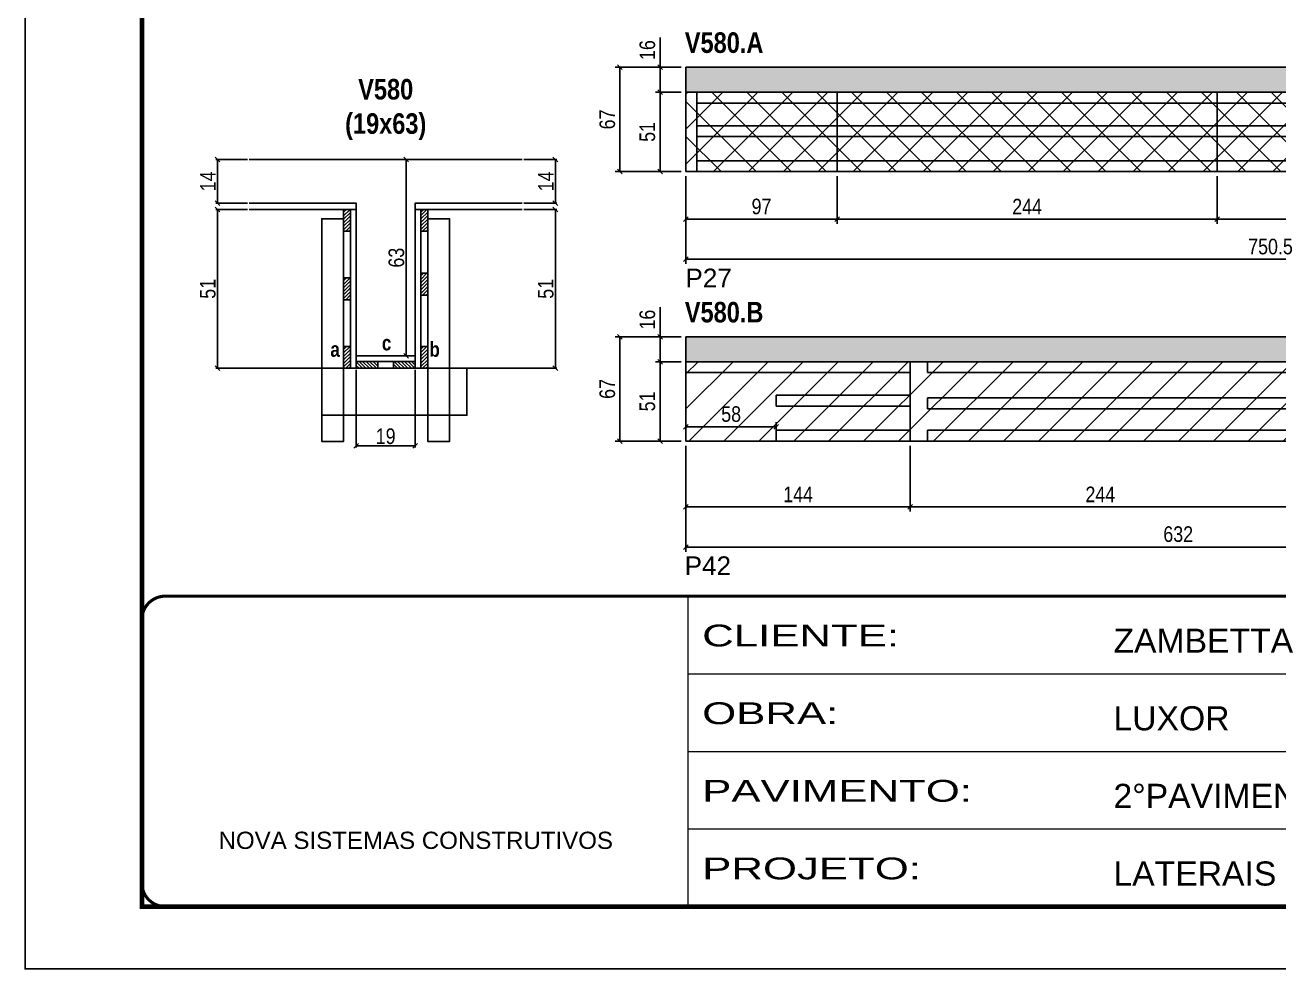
# Model space of a CAD drawing. Extents: x 3309 to 9563, y -2522 to 14608.
# Drawn here: x 6493 to 7298, y 7815 to 8421 of the extents above; entities that cross this region are included whole.
import ezdxf

# ---------------------------------------------------------------- set-up
doc = ezdxf.new("R2010")
doc.units = 0
doc.header["$PDMODE"] = 35
doc.header["$PDSIZE"] = -10
doc.linetypes.add('CONTINUO', pattern=[0])
doc.linetypes.add('DASHED', pattern=[0.75, 0.5, -0.25])
for name, color, linetype in [('5', 5, 'Continuous'), ('COTA', 241, 'Continuous'), ('detalhes', 4, 'Continuous'), ('NOMENCLATURA', 7, 'Continuous'), ('Painéis', 200, 'Continuous'), ('SARR_2.2x7', 40, 'Continuous'), ('SARR_3.5x7', 81, 'Continuous')]:
    doc.layers.add(name, color=color, linetype=linetype)
for name, color, linetype, lineweight in [('CONCRETO', 251, 'Continuous', 25), ('Folhas', 255, 'Continuous', 9), ('Hachura', 251, 'Continuous', 9), ('SARRAFO DE PRESSAO', 251, 'DASHED', 9)]:
    doc.layers.add(name, color=color, linetype=linetype, lineweight=lineweight)
doc.layers.add('Laje_Perimetro', color=7, linetype='Continuous', plot=False)
doc.styles.add('ARIAL', font='arial.ttf')
doc.styles.add('COTA TECNICA', font='techl___.ttf', dxfattribs={"height": 10})
doc.styles.add('COTA TECNICA 2X', font='techl___.ttf', dxfattribs={"height": 10})
doc.styles.get("Standard").update_dxf_attribs({"font": 'arial.ttf'})
doc.styles.add('TECNICA', font='techb___.ttf', dxfattribs={"height": 10})
doc.styles.add('Tecnologia', font='')
doc.styles.get('Tecnologia').set_extended_font_data('Forgotten Futurist')
doc.dimstyles.new('PAINEL', dxfattribs={"dimtxt": 10, "dimasz": 3, "dimexe": 3, "dimexo": 3, "dimgap": 3, "dimtad": 1, "dimdec": 1, "dimzin": 12, "dimdsep": 46, "dimtxsty": 'COTA TECNICA', "dimblk1": 'OBLIQUE', "dimblk2": 'OBLIQUE', "dimsah": 1, "dimcen": 0.9, "dimclrd": 4, "dimclre": 4, "dimclrt": 240, "dimadec": 1, "dimazin": 3, "dimtfac": 1, "dimtdec": 1, "dimtmove": 0, "dimatfit": 3, "dimfxl": 1, "dimtolj": 1, "dimtzin": 12, "dimarcsym": 0})
doc.dimstyles.new('SECAO', dxfattribs={"dimscale": 0.333333, "dimtxt": 5, "dimasz": 9, "dimexe": 3, "dimexo": 3, "dimgap": 3, "dimtad": 1, "dimdec": 1, "dimlfac": 0.5, "dimzin": 12, "dimdsep": 46, "dimtxsty": 'COTA TECNICA 2X', "dimblk1": 'OBLIQUE', "dimblk2": 'OBLIQUE', "dimsah": 1, "dimcen": 0.9, "dimclrd": 4, "dimclre": 4, "dimclrt": 240, "dimadec": 1, "dimazin": 3, "dimtfac": 1, "dimtdec": 1, "dimtmove": 0, "dimatfit": 3, "dimfxl": 1, "dimtolj": 1, "dimtzin": 12, "dimarcsym": 0})
pattern_1 = [(135, (39940.8863, -115311.7013), (-1.122532015, -1.122532015), [])]
pattern_2 = [(45, (-116814.822, -24933.0702), (-1.122532015, 1.122532015), [])]
pattern_3 = [(45, (-116814.822, -25021.0702), (-1.122532015, 1.122532015), [])]

# ---------------------------------------------------------------- blocks, each defined once
blk = doc.blocks.new('9999999999')
at = {"color": 30, "linetype": 'CONTINUO'}
for p, q in [((98564.56, 34230.21), (98564.56, 34429.45)), ((98564.56, 34379.64), (99583.98, 34379.64)), ((98564.56, 34329.83), (99487.98, 34329.83)), ((98564.56, 34280.02), (99487.98, 34280.02))]:
    blk.add_line(p, q, dxfattribs=at)
at = {"color": 30, "linetype": 'CONTINUO', "const_width": 2}
blk.add_lwpolyline([(99583.98, 34230.21), (99583.98, 34414.45, 0.414214), (99568.98, 34429.45), (98228.98, 34429.45, 0.414214), (98213.98, 34414.45), (98213.98, 34245.21, 0.414214), (98228.98, 34230.21), (99583.98, 34230.21)], format="xyb", dxfattribs=at)
at = {"layer": 'Folhas'}
blk.add_lwpolyline([(98138.98, 34190.21), (99623.98, 34190.21), (99623.98, 35240.21), (98138.98, 35240.21)], close=True, dxfattribs=at)
at = {"layer": 'Folhas', "color": 30, "const_width": 3}
blk.add_lwpolyline([(98213.98, 34230.21), (99583.98, 34230.21), (99583.98, 35200.21), (98213.98, 35200.21)], close=True, dxfattribs=at)
at = {"color": 7, "linetype": 'Continuous', "ltscale": 5, "style": 'ARIAL'}
for s, height, p in [('ZAMBETTA', 15.483, (98837.68, 34393.13)), ('LUXOR', 15.483, (98837.68, 34343.32)), ('2°PAVIMENTO - 1°ETAPA', 15.4829, (98837.68, 34293.51)), ('NOVA SISTEMAS CONSTRUTIVOS', 11.0592, (98263.19, 34267.21)), ('LATERAIS DE VIGAS', 15.4829, (98837.68, 34243.7))]:
    blk.add_text(s, height=height, dxfattribs=at).set_placement(p)
at = {"layer": 'Folhas', "color": 7, "style": 'Tecnologia', "width": 1.5}
for s, p in [('CLIENTE:', (98573.65, 34397.17)), ('OBRA:', (98573.65, 34347.31)), ('PAVIMENTO:', (98573.65, 34297.5)), ('PROJETO:', (98573.65, 34247.69))]:
    blk.add_text(s, height=14, dxfattribs=at).set_placement(p)
blk = doc.blocks.new('_Oblique')
at = {"color": 0, "linetype": 'ByBlock', "lineweight": -2}
blk.add_line((-0.5, -0.5), (0.5, 0.5), dxfattribs=at)
blk = doc.blocks.new('*D512')
at = {"layer": 'COTA', "color": 4, "lineweight": -2, "transparency": 16777216}
for p, q in [((6705.35, 8199.47), (6705.35, 8149.72)), ((6743.35, 8199.47), (6743.35, 8149.72)), ((6743.35, 8150.72), (6705.35, 8150.72))]:
    blk.add_line(p, q, dxfattribs=at)
at = {"layer": 'Defpoints', "color": 0, "transparency": 16777216}
for p in [(6705.35, 8200.47), (6743.35, 8200.47), (6705.35, 8150.72)]:
    blk.add_point(p, dxfattribs=at)
at = {"layer": 'COTA', "color": 4, "lineweight": -2, "transparency": 16777216, "xscale": 3, "yscale": 3, "zscale": 3, "rotation": 180}
blk.add_blockref('_Oblique', (6705.35, 8150.72), dxfattribs=at)
at = {"layer": 'COTA', "color": 4, "lineweight": -2, "transparency": 16777216, "xscale": 3, "yscale": 3, "zscale": 3}
blk.add_blockref('_Oblique', (6743.35, 8150.72), dxfattribs=at)
at = {"layer": 'COTA', "color": 240, "transparency": 16777216, "insert": (6724.35, 8156.81), "char_height": 10, "attachment_point": 5, "style": 'COTA TECNICA 2X'}
blk.add_mtext('\\A1;19', dxfattribs=at)
blk = doc.blocks.new('*D513')
at = {"layer": 'COTA', "color": 4, "lineweight": -2, "transparency": 16777216}
for p, q in [((6635.65, 8302.47), (6615.3, 8302.47)), ((6616.3, 8302.47), (6616.3, 8200.47)), ((6696.35, 8200.47), (6615.3, 8200.47))]:
    blk.add_line(p, q, dxfattribs=at)
at = {"layer": 'Defpoints', "color": 0, "transparency": 16777216}
for p in [(6636.65, 8302.47), (6616.3, 8200.47), (6697.35, 8200.47, 0)]:
    blk.add_point(p, dxfattribs=at)
at = {"layer": 'COTA', "color": 4, "lineweight": -2, "transparency": 16777216, "xscale": 3, "yscale": 3, "zscale": 3}
for p, rotation in [((6616.3, 8302.47), 90), ((6616.3, 8200.47), 270)]:
    blk.add_blockref('_Oblique', p, dxfattribs=dict(at, rotation=rotation))
at = {"layer": 'COTA', "color": 240, "transparency": 16777216, "insert": (6610.19, 8251.47), "char_height": 10, "attachment_point": 5, "rotation": 90, "style": 'COTA TECNICA 2X'}
blk.add_mtext('\\A1;51', dxfattribs=at)
blk = doc.blocks.new('*D514')
at = {"layer": 'COTA', "color": 4, "lineweight": -2, "transparency": 16777216}
for p, q in [((6813.05, 8302.47), (6834.27, 8302.47)), ((6833.27, 8302.47), (6833.27, 8200.47)), ((6752.35, 8200.47), (6834.27, 8200.47))]:
    blk.add_line(p, q, dxfattribs=at)
at = {"layer": 'Defpoints', "color": 0, "transparency": 16777216}
for p in [(6812.05, 8302.47), (6751.35, 8200.47, 0), (6833.27, 8200.47)]:
    blk.add_point(p, dxfattribs=at)
at = {"layer": 'COTA', "color": 4, "lineweight": -2, "transparency": 16777216, "xscale": 3, "yscale": 3, "zscale": 3}
for p, rotation in [((6833.27, 8302.47), 90), ((6833.27, 8200.47), 270)]:
    blk.add_blockref('_Oblique', p, dxfattribs=dict(at, rotation=rotation))
at = {"layer": 'COTA', "color": 240, "transparency": 16777216, "insert": (6827.16, 8251.47), "char_height": 10, "attachment_point": 5, "rotation": 90, "style": 'COTA TECNICA 2X'}
blk.add_mtext('\\A1;51', dxfattribs=at)
blk = doc.blocks.new('*D515')
at = {"layer": 'COTA', "color": 4, "lineweight": -2, "transparency": 16777216}
for p, q in [((6742.35, 8334.47), (6736.49, 8334.47)), ((6737.49, 8208.47), (6737.49, 8334.47)), ((6742.35, 8208.47), (6736.49, 8208.47))]:
    blk.add_line(p, q, dxfattribs=at)
at = {"layer": 'Defpoints', "color": 0, "transparency": 16777216}
for p in [(6737.49, 8334.47), (6743.35, 8334.47), (6743.35, 8208.47)]:
    blk.add_point(p, dxfattribs=at)
at = {"layer": 'COTA', "color": 4, "lineweight": -2, "transparency": 16777216, "xscale": 3, "yscale": 3, "zscale": 3}
for p, rotation in [((6737.49, 8334.47), 90), ((6737.49, 8208.47), 270)]:
    blk.add_blockref('_Oblique', p, dxfattribs=dict(at, rotation=rotation))
at = {"layer": 'COTA', "color": 240, "transparency": 16777216, "insert": (6731.27, 8271.47), "char_height": 10, "attachment_point": 5, "rotation": 90, "style": 'COTA TECNICA 2X'}
blk.add_mtext('\\A1;63', dxfattribs=at)
blk = doc.blocks.new('*D516')
at = {"layer": 'COTA', "color": 4, "lineweight": -2, "transparency": 16777216}
for p, q in [((6813.05, 8334.47), (6834.27, 8334.47)), ((6833.27, 8306.47), (6833.27, 8334.47)), ((6813.05, 8306.47), (6834.27, 8306.47))]:
    blk.add_line(p, q, dxfattribs=at)
at = {"layer": 'Defpoints', "color": 0, "transparency": 16777216}
for p in [(6812.05, 8334.47), (6833.27, 8334.47), (6812.05, 8306.47)]:
    blk.add_point(p, dxfattribs=at)
at = {"layer": 'COTA', "color": 4, "lineweight": -2, "transparency": 16777216, "xscale": 3, "yscale": 3, "zscale": 3}
for p, rotation in [((6833.27, 8334.47), 90), ((6833.27, 8306.47), 270)]:
    blk.add_blockref('_Oblique', p, dxfattribs=dict(at, rotation=rotation))
at = {"layer": 'COTA', "color": 240, "transparency": 16777216, "insert": (6827.19, 8320.47), "char_height": 10, "attachment_point": 5, "rotation": 90, "style": 'COTA TECNICA 2X'}
blk.add_mtext('\\A1;14', dxfattribs=at)
blk = doc.blocks.new('*D517')
at = {"layer": 'COTA', "color": 4, "lineweight": -2, "transparency": 16777216}
for p, q in [((6635.65, 8334.47), (6615.3, 8334.47)), ((6616.3, 8306.47), (6616.3, 8334.47)), ((6635.65, 8306.47), (6615.3, 8306.47))]:
    blk.add_line(p, q, dxfattribs=at)
at = {"layer": 'Defpoints', "color": 0, "transparency": 16777216}
for p in [(6616.3, 8334.47), (6636.65, 8334.47), (6636.65, 8306.47)]:
    blk.add_point(p, dxfattribs=at)
at = {"layer": 'COTA', "color": 4, "lineweight": -2, "transparency": 16777216, "xscale": 3, "yscale": 3, "zscale": 3}
for p, rotation in [((6616.3, 8334.47), 90), ((6616.3, 8306.47), 270)]:
    blk.add_blockref('_Oblique', p, dxfattribs=dict(at, rotation=rotation))
at = {"layer": 'COTA', "color": 240, "transparency": 16777216, "insert": (6610.23, 8320.47), "char_height": 10, "attachment_point": 5, "rotation": 90, "style": 'COTA TECNICA 2X'}
blk.add_mtext('\\A1;14', dxfattribs=at)
blk = doc.blocks.new('*D518')
at = {"layer": 'COTA', "color": 4, "lineweight": -2, "transparency": 16777216}
for p, q in [((6917.12, 8323.68), (6917.12, 8267.43)), ((7667.62, 8323.68), (7667.62, 8267.43)), ((6917.12, 8270.43), (7667.62, 8270.43))]:
    blk.add_line(p, q, dxfattribs=at)
at = {"layer": 'Defpoints', "color": 0, "transparency": 16777216}
for p in [(6917.12, 8326.68), (7667.62, 8326.68), (7667.62, 8270.43)]:
    blk.add_point(p, dxfattribs=at)
at = {"layer": 'COTA', "color": 4, "lineweight": -2, "transparency": 16777216, "xscale": 3, "yscale": 3, "zscale": 3, "rotation": 180}
blk.add_blockref('_Oblique', (6917.12, 8270.43), dxfattribs=at)
at = {"layer": 'COTA', "color": 4, "lineweight": -2, "transparency": 16777216, "xscale": 3, "yscale": 3, "zscale": 3}
blk.add_blockref('_Oblique', (7667.62, 8270.43), dxfattribs=at)
at = {"layer": 'COTA', "color": 240, "transparency": 16777216, "insert": (7292.37, 8278.54), "char_height": 10, "attachment_point": 5, "style": 'COTA TECNICA'}
blk.add_mtext('\\A1;750.5', dxfattribs=at)
blk = doc.blocks.new('*D519')
at = {"layer": 'COTA', "color": 4, "lineweight": -2, "transparency": 16777216}
for p, q in [((6917.12, 8323.68), (6917.12, 8293.16)), ((7014.12, 8323.68), (7014.12, 8293.16)), ((6917.12, 8296.16), (7014.12, 8296.16))]:
    blk.add_line(p, q, dxfattribs=at)
at = {"layer": 'Defpoints', "color": 0, "transparency": 16777216}
for p in [(6917.12, 8326.68), (7014.12, 8326.68), (7014.12, 8296.16)]:
    blk.add_point(p, dxfattribs=at)
at = {"layer": 'COTA', "color": 4, "lineweight": -2, "transparency": 16777216, "xscale": 3, "yscale": 3, "zscale": 3, "rotation": 180}
blk.add_blockref('_Oblique', (6917.12, 8296.16), dxfattribs=at)
at = {"layer": 'COTA', "color": 4, "lineweight": -2, "transparency": 16777216, "xscale": 3, "yscale": 3, "zscale": 3}
blk.add_blockref('_Oblique', (7014.12, 8296.16), dxfattribs=at)
at = {"layer": 'COTA', "color": 240, "transparency": 16777216, "insert": (6965.62, 8304.26), "char_height": 10, "attachment_point": 5, "style": 'COTA TECNICA'}
blk.add_mtext('\\A1;97', dxfattribs=at)
blk = doc.blocks.new('*D520')
at = {"layer": 'COTA', "color": 4, "lineweight": -2, "transparency": 16777216}
for p, q in [((7014.12, 8323.68), (7014.12, 8293.16)), ((7258.12, 8323.68), (7258.12, 8293.16)), ((7014.12, 8296.16), (7258.12, 8296.16))]:
    blk.add_line(p, q, dxfattribs=at)
at = {"layer": 'Defpoints', "color": 0, "transparency": 16777216}
for p in [(7014.12, 8326.68), (7258.12, 8326.68), (7258.12, 8296.16)]:
    blk.add_point(p, dxfattribs=at)
at = {"layer": 'COTA', "color": 4, "lineweight": -2, "transparency": 16777216, "xscale": 3, "yscale": 3, "zscale": 3, "rotation": 180}
blk.add_blockref('_Oblique', (7014.12, 8296.16), dxfattribs=at)
at = {"layer": 'COTA', "color": 4, "lineweight": -2, "transparency": 16777216, "xscale": 3, "yscale": 3, "zscale": 3}
blk.add_blockref('_Oblique', (7258.12, 8296.16), dxfattribs=at)
at = {"layer": 'COTA', "color": 240, "transparency": 16777216, "insert": (7136.12, 8304.23), "char_height": 10, "attachment_point": 5, "style": 'COTA TECNICA'}
blk.add_mtext('\\A1;244', dxfattribs=at)
blk = doc.blocks.new('*D528')
at = {"layer": 'COTA', "color": 4, "lineweight": -2, "transparency": 16777216}
for p, q in [((6917.12, 8150.7), (6917.12, 8082.75)), ((7549.12, 8150.7), (7549.12, 8082.75)), ((7549.12, 8085.75), (6917.12, 8085.75))]:
    blk.add_line(p, q, dxfattribs=at)
at = {"layer": 'Defpoints', "color": 0, "transparency": 16777216}
for p in [(6917.12, 8153.7), (7549.12, 8153.7), (6917.12, 8085.75)]:
    blk.add_point(p, dxfattribs=at)
at = {"layer": 'COTA', "color": 4, "lineweight": -2, "transparency": 16777216, "xscale": 3, "yscale": 3, "zscale": 3, "rotation": 180}
blk.add_blockref('_Oblique', (6917.12, 8085.75), dxfattribs=at)
at = {"layer": 'COTA', "color": 4, "lineweight": -2, "transparency": 16777216, "xscale": 3, "yscale": 3, "zscale": 3}
blk.add_blockref('_Oblique', (7549.12, 8085.75), dxfattribs=at)
at = {"layer": 'COTA', "color": 240, "transparency": 16777216, "insert": (7233.12, 8093.97), "char_height": 10, "attachment_point": 5, "style": 'COTA TECNICA'}
blk.add_mtext('\\A1;632', dxfattribs=at)
blk = doc.blocks.new('*D524')
at = {"layer": 'COTA', "color": 4, "lineweight": -2, "transparency": 16777216}
for p, q in [((7061.12, 8150.7), (7061.12, 8108.47)), ((7305.12, 8150.7), (7305.12, 8108.47)), ((7305.12, 8111.47), (7061.12, 8111.47))]:
    blk.add_line(p, q, dxfattribs=at)
at = {"layer": 'Defpoints', "color": 0, "transparency": 16777216}
for p in [(7061.12, 8153.7), (7305.12, 8153.7), (7061.12, 8111.47)]:
    blk.add_point(p, dxfattribs=at)
at = {"layer": 'COTA', "color": 4, "lineweight": -2, "transparency": 16777216, "xscale": 3, "yscale": 3, "zscale": 3, "rotation": 180}
blk.add_blockref('_Oblique', (7061.12, 8111.47), dxfattribs=at)
at = {"layer": 'COTA', "color": 4, "lineweight": -2, "transparency": 16777216, "xscale": 3, "yscale": 3, "zscale": 3}
blk.add_blockref('_Oblique', (7305.12, 8111.47), dxfattribs=at)
at = {"layer": 'COTA', "color": 240, "transparency": 16777216, "insert": (7183.12, 8119.54), "char_height": 10, "attachment_point": 5, "style": 'COTA TECNICA'}
blk.add_mtext('\\A1;244', dxfattribs=at)
blk = doc.blocks.new('*D529')
at = {"layer": 'COTA', "color": 4, "lineweight": -2, "transparency": 16777216}
for p, q in [((6917.12, 8156.7), (6917.12, 8165.89)), ((6917.12, 8162.89), (6975.12, 8162.89)), ((6975.12, 8156.7), (6975.12, 8165.89))]:
    blk.add_line(p, q, dxfattribs=at)
at = {"layer": 'Defpoints', "color": 0, "transparency": 16777216}
for p in [(6975.12, 8162.89), (6917.12, 8153.7), (6975.12, 8153.7)]:
    blk.add_point(p, dxfattribs=at)
at = {"layer": 'COTA', "color": 4, "lineweight": -2, "transparency": 16777216, "xscale": 3, "yscale": 3, "zscale": 3, "rotation": 180}
blk.add_blockref('_Oblique', (6917.12, 8162.89), dxfattribs=at)
at = {"layer": 'COTA', "color": 4, "lineweight": -2, "transparency": 16777216, "xscale": 3, "yscale": 3, "zscale": 3}
blk.add_blockref('_Oblique', (6975.12, 8162.89), dxfattribs=at)
at = {"layer": 'COTA', "color": 240, "transparency": 16777216, "insert": (6946.12, 8171.02), "char_height": 10, "attachment_point": 5, "style": 'COTA TECNICA'}
blk.add_mtext('\\A1;58', dxfattribs=at)
blk = doc.blocks.new('*D525')
at = {"layer": 'COTA', "color": 4, "lineweight": -2, "transparency": 16777216}
for p, q in [((6914.12, 8204.7), (6897.47, 8204.7)), ((6900.47, 8204.7), (6900.47, 8153.7)), ((6914.12, 8153.7), (6897.47, 8153.7))]:
    blk.add_line(p, q, dxfattribs=at)
at = {"layer": 'Defpoints', "color": 0, "transparency": 16777216}
for p in [(6917.12, 8204.7), (6900.47, 8153.7), (6917.12, 8153.7)]:
    blk.add_point(p, dxfattribs=at)
at = {"layer": 'COTA', "color": 4, "lineweight": -2, "transparency": 16777216, "xscale": 3, "yscale": 3, "zscale": 3}
for p, rotation in [((6900.47, 8204.7), 90), ((6900.47, 8153.7), 270)]:
    blk.add_blockref('_Oblique', p, dxfattribs=dict(at, rotation=rotation))
at = {"layer": 'COTA', "color": 240, "transparency": 16777216, "insert": (6892.36, 8179.2), "char_height": 10, "attachment_point": 5, "rotation": 90, "style": 'COTA TECNICA'}
blk.add_mtext('\\A1;51', dxfattribs=at)
blk = doc.blocks.new('*D526')
at = {"layer": 'COTA', "color": 4, "lineweight": -2, "transparency": 16777216}
for p, q in [((6900.47, 8220.7), (6900.47, 8239.71)), ((6914.12, 8220.7), (6897.47, 8220.7)), ((6900.47, 8204.7), (6900.47, 8220.7)), ((6914.12, 8204.7), (6897.47, 8204.7))]:
    blk.add_line(p, q, dxfattribs=at)
at = {"layer": 'Defpoints', "color": 0, "transparency": 16777216}
for p in [(6900.47, 8220.7), (6917.12, 8220.7), (6917.12, 8204.7)]:
    blk.add_point(p, dxfattribs=at)
at = {"layer": 'COTA', "color": 4, "lineweight": -2, "transparency": 16777216, "xscale": 3, "yscale": 3, "zscale": 3}
for p, rotation in [((6900.47, 8220.7), 90), ((6900.47, 8204.7), 270)]:
    blk.add_blockref('_Oblique', p, dxfattribs=dict(at, rotation=rotation))
at = {"layer": 'COTA', "color": 240, "transparency": 16777216, "insert": (6892.37, 8231.7), "char_height": 10, "attachment_point": 5, "rotation": 90, "style": 'COTA TECNICA'}
blk.add_mtext('\\A1;16', dxfattribs=at)
blk = doc.blocks.new('*D527')
at = {"layer": 'COTA', "color": 4, "lineweight": -2, "transparency": 16777216}
for p, q in [((6914.12, 8220.7), (6871.76, 8220.7)), ((6874.76, 8153.7), (6874.76, 8220.7)), ((6914.12, 8153.7), (6871.76, 8153.7))]:
    blk.add_line(p, q, dxfattribs=at)
at = {"layer": 'Defpoints', "color": 0, "transparency": 16777216}
for p in [(6874.76, 8220.7), (6917.12, 8220.7), (6917.12, 8153.7)]:
    blk.add_point(p, dxfattribs=at)
at = {"layer": 'COTA', "color": 4, "lineweight": -2, "transparency": 16777216, "xscale": 3, "yscale": 3, "zscale": 3}
for p, rotation in [((6874.76, 8220.7), 90), ((6874.76, 8153.7), 270)]:
    blk.add_blockref('_Oblique', p, dxfattribs=dict(at, rotation=rotation))
at = {"layer": 'COTA', "color": 240, "transparency": 16777216, "insert": (6866.66, 8187.2), "char_height": 10, "attachment_point": 5, "rotation": 90, "style": 'COTA TECNICA'}
blk.add_mtext('\\A1;67', dxfattribs=at)
blk = doc.blocks.new('*D1668')
at = {"layer": 'COTA', "color": 4, "lineweight": -2, "transparency": 16777216}
for p, q in [((6917.12, 8150.7), (6917.12, 8108.47)), ((7061.12, 8150.7), (7061.12, 8108.47)), ((6917.12, 8111.47), (7061.12, 8111.47))]:
    blk.add_line(p, q, dxfattribs=at)
at = {"layer": 'Defpoints', "color": 0, "transparency": 16777216}
for p in [(6917.12, 8153.7), (7061.12, 8153.7), (7061.12, 8111.47)]:
    blk.add_point(p, dxfattribs=at)
at = {"layer": 'COTA', "color": 4, "lineweight": -2, "transparency": 16777216, "xscale": 3, "yscale": 3, "zscale": 3, "rotation": 180}
blk.add_blockref('_Oblique', (6917.12, 8111.47), dxfattribs=at)
at = {"layer": 'COTA', "color": 4, "lineweight": -2, "transparency": 16777216, "xscale": 3, "yscale": 3, "zscale": 3}
blk.add_blockref('_Oblique', (7061.12, 8111.47), dxfattribs=at)
at = {"layer": 'COTA', "color": 240, "transparency": 16777216, "insert": (6989.12, 8119.54), "char_height": 10, "attachment_point": 5, "style": 'COTA TECNICA'}
blk.add_mtext('\\A1;144', dxfattribs=at)
blk = doc.blocks.new('*D1692')
at = {"layer": 'COTA', "color": 4, "lineweight": -2, "transparency": 16777216}
for p, q in [((7258.12, 8323.68), (7258.12, 8293.16)), ((7502.12, 8323.68), (7502.12, 8293.16)), ((7258.12, 8296.16), (7502.12, 8296.16))]:
    blk.add_line(p, q, dxfattribs=at)
at = {"layer": 'Defpoints', "color": 0, "transparency": 16777216}
for p in [(7258.12, 8326.68), (7502.12, 8326.68), (7502.12, 8296.16)]:
    blk.add_point(p, dxfattribs=at)
at = {"layer": 'COTA', "color": 4, "lineweight": -2, "transparency": 16777216, "xscale": 3, "yscale": 3, "zscale": 3, "rotation": 180}
blk.add_blockref('_Oblique', (7258.12, 8296.16), dxfattribs=at)
at = {"layer": 'COTA', "color": 4, "lineweight": -2, "transparency": 16777216, "xscale": 3, "yscale": 3, "zscale": 3}
blk.add_blockref('_Oblique', (7502.12, 8296.16), dxfattribs=at)
at = {"layer": 'COTA', "color": 240, "transparency": 16777216, "insert": (7380.12, 8304.23), "char_height": 10, "attachment_point": 5, "style": 'COTA TECNICA'}
blk.add_mtext('\\A1;244', dxfattribs=at)
blk = doc.blocks.new('*D2728')
at = {"layer": 'COTA', "color": 4, "lineweight": -2, "transparency": 16777216}
for p, q in [((6914.12, 8377.68), (6897.47, 8377.68)), ((6900.47, 8377.68), (6900.47, 8326.68)), ((6914.12, 8326.68), (6897.47, 8326.68))]:
    blk.add_line(p, q, dxfattribs=at)
at = {"layer": 'Defpoints', "color": 0, "transparency": 16777216}
for p in [(6917.12, 8377.68), (6900.47, 8326.68), (6917.12, 8326.68)]:
    blk.add_point(p, dxfattribs=at)
at = {"layer": 'COTA', "color": 4, "lineweight": -2, "transparency": 16777216, "xscale": 3, "yscale": 3, "zscale": 3}
for p, rotation in [((6900.47, 8377.68), 90), ((6900.47, 8326.68), 270)]:
    blk.add_blockref('_Oblique', p, dxfattribs=dict(at, rotation=rotation))
at = {"layer": 'COTA', "color": 240, "transparency": 16777216, "insert": (6892.36, 8352.18), "char_height": 10, "attachment_point": 5, "rotation": 90, "style": 'COTA TECNICA'}
blk.add_mtext('\\A1;51', dxfattribs=at)
blk = doc.blocks.new('*D2729')
at = {"layer": 'COTA', "color": 4, "lineweight": -2, "transparency": 16777216}
for p, q in [((6900.47, 8393.68), (6900.47, 8412.69)), ((6914.12, 8393.68), (6897.47, 8393.68)), ((6900.47, 8377.68), (6900.47, 8393.68)), ((6914.12, 8377.68), (6897.47, 8377.68))]:
    blk.add_line(p, q, dxfattribs=at)
at = {"layer": 'Defpoints', "color": 0, "transparency": 16777216}
for p in [(6900.47, 8393.68), (6917.12, 8393.68), (6917.12, 8377.68)]:
    blk.add_point(p, dxfattribs=at)
at = {"layer": 'COTA', "color": 4, "lineweight": -2, "transparency": 16777216, "xscale": 3, "yscale": 3, "zscale": 3}
for p, rotation in [((6900.47, 8393.68), 90), ((6900.47, 8377.68), 270)]:
    blk.add_blockref('_Oblique', p, dxfattribs=dict(at, rotation=rotation))
at = {"layer": 'COTA', "color": 240, "transparency": 16777216, "insert": (6892.37, 8404.69), "char_height": 10, "attachment_point": 5, "rotation": 90, "style": 'COTA TECNICA'}
blk.add_mtext('\\A1;16', dxfattribs=at)
blk = doc.blocks.new('*D2730')
at = {"layer": 'COTA', "color": 4, "lineweight": -2, "transparency": 16777216}
for p, q in [((6914.12, 8393.68), (6871.76, 8393.68)), ((6874.76, 8326.68), (6874.76, 8393.68)), ((6914.12, 8326.68), (6871.76, 8326.68))]:
    blk.add_line(p, q, dxfattribs=at)
at = {"layer": 'Defpoints', "color": 0, "transparency": 16777216}
for p in [(6874.76, 8393.68), (6917.12, 8393.68), (6917.12, 8326.68)]:
    blk.add_point(p, dxfattribs=at)
at = {"layer": 'COTA', "color": 4, "lineweight": -2, "transparency": 16777216, "xscale": 3, "yscale": 3, "zscale": 3}
for p, rotation in [((6874.76, 8393.68), 90), ((6874.76, 8326.68), 270)]:
    blk.add_blockref('_Oblique', p, dxfattribs=dict(at, rotation=rotation))
at = {"layer": 'COTA', "color": 240, "transparency": 16777216, "insert": (6866.66, 8360.18), "char_height": 10, "attachment_point": 5, "rotation": 90, "style": 'COTA TECNICA'}
blk.add_mtext('\\A1;67', dxfattribs=at)

msp = doc.modelspace()

# ---------------------------------------------------------------- hatches: boundary and pattern name
at = {"layer": 'COTA'}
h = msp.add_hatch(dxfattribs=at)
h.set_pattern_fill('AR-CONC', color=256, scale=0.03)
h.paths.add_polyline_path([(7667.62, 8393.68), (6917.12, 8393.68), (6917.12, 8377.68), (7667.62, 8377.68)])
h = msp.add_hatch(dxfattribs=at)
h.set_pattern_fill('AR-CONC', color=256, scale=0.03)
h.set_pattern_definition([(50, (3317.2174, -3984.482), (5.46554, -0.4781726), [0.5715, -6.2865]), (355, (3317.2174, -3984.482), (-1.0573026, 5.7317054), [0.4572, -5.0292175]), (100.451445, (3317.673, -3984.522), (4.4082374, 5.2535326), [0.4857003, -5.3427073]), (46.1842, (3317.2174, -3982.958), (8.1323712, -1.26127), [0.85725, -9.42975]), (96.63556, (3317.895, -3983.063), (7.122124, 7.4227837), [0.7285507, -8.014068]), (351.18415, (3317.2174, -3982.958), (7.122124, 7.422784), [0.685799, -7.543792]), (21, (3317.9794, -3983.339), (4.5484317, -3.067956), [0.5715, -6.2865]), (326, (3317.9794, -3983.339), (1.8540609, 5.525639), [0.4572, -5.0292]), (71.451445, (3318.3585, -3983.595), (6.4024926, 2.457683), [0.4857003, -5.3426981]), (37.5, (3317.2174, -3984.4821), (0.0926581, 2.53665117), [0, -4.96824, 0, -5.1054, 0, -5.04825]), (7.5, (3317.2174, -3984.482), (2.0045899, 3.00541724), [0, -2.91084, 0, -4.85394, 0, -1.92405]), (327.5, (3315.5182, -3984.482), (4.06771786, -0.17186232), [0, -1.905, 0, -5.9436, 0, -7.8867]), (317.5, (3314.7562, -3984.482), (4.4438754, 0.7627947), [0, -2.4765, 0, -3.94716, 0, -5.6007])])
h.paths.add_polyline_path([(6917.12, 8220.7), (6917.12, 8204.7), (7549.12, 8204.7), (7549.12, 8220.7)])
at = {"layer": 'Hachura', "linetype": 'ByBlock'}
h = msp.add_hatch(dxfattribs=at)
h.set_pattern_fill('ANSI37', color=256, scale=5)
h.paths.add_polyline_path([(7014.12, 8377.68), (6917.12, 8377.68), (6917.12, 8326.68), (7014.12, 8326.68)])
h.paths.add_polyline_path([(7258.12, 8377.68), (7014.12, 8377.68), (7014.12, 8326.68), (7258.12, 8326.68)])
h.paths.add_polyline_path([(7502.12, 8377.68), (7258.12, 8377.68), (7258.12, 8326.68), (7502.12, 8326.68)])
h = msp.add_hatch(dxfattribs=at)
h.set_pattern_fill('ANSI31', color=256, scale=5)
h.paths.add_polyline_path([(7061.12, 8204.7), (6917.12, 8204.7), (6917.12, 8153.7), (7061.12, 8153.7)])
h.paths.add_polyline_path([(7305.12, 8204.7), (7061.12, 8204.7), (7061.12, 8153.7), (7305.12, 8153.7)])
h.paths.add_polyline_path([(7549.12, 8204.7), (7305.12, 8204.7), (7305.12, 8153.7), (7549.12, 8153.7)])
at = {"layer": 'SARR_2.2x7'}
h = msp.add_hatch(dxfattribs=at)
h.set_pattern_fill('ANSI31', color=256, scale=0.5)
h.set_pattern_definition(pattern_2)
h.paths.add_polyline_path([(6697.35, 8288.47), (6701.75, 8288.47), (6701.75, 8302.47), (6697.35, 8302.47)])
h = msp.add_hatch(dxfattribs=at)
h.set_pattern_fill('ANSI31', color=256, scale=0.5)
h.set_pattern_definition(pattern_2)
h.paths.add_polyline_path([(6751.35, 8288.47), (6746.95, 8288.47), (6746.95, 8302.47), (6751.35, 8302.47)])
h = msp.add_hatch(dxfattribs=at)
h.set_pattern_fill('ANSI31', color=256, scale=0.5)
h.set_pattern_definition([(45, (-116814.822, -24977.0702), (-1.122532015, 1.122532015), [])])
h.paths.add_polyline_path([(6697.35, 8244.47), (6701.75, 8244.47), (6701.75, 8258.47), (6697.35, 8258.47)])
h = msp.add_hatch(dxfattribs=at)
h.set_pattern_fill('ANSI31', color=256, scale=0.5)
h.set_pattern_definition([(45, (-116814.822, -24974.0702), (-1.122532015, 1.122532015), [])])
h.paths.add_polyline_path([(6751.35, 8247.47), (6746.95, 8247.47), (6746.95, 8261.47), (6751.35, 8261.47)])
h = msp.add_hatch(dxfattribs=at)
h.set_pattern_fill('ANSI31', color=256, scale=0.5)
h.set_pattern_definition(pattern_3)
h.paths.add_polyline_path([(6697.35, 8200.47), (6701.75, 8200.47), (6701.75, 8214.47), (6697.35, 8214.47)])
h = msp.add_hatch(dxfattribs=at)
h.set_pattern_fill('ANSI31', color=256, scale=0.5)
h.set_pattern_definition(pattern_3)
h.paths.add_polyline_path([(6751.35, 8200.47), (6746.95, 8200.47), (6746.95, 8214.47), (6751.35, 8214.47)])
h = msp.add_hatch(dxfattribs=at)
h.set_pattern_fill('ANSI31', color=256, scale=0.5, angle=90)
h.set_pattern_definition(pattern_1)
h.paths.add_polyline_path([(6719.35, 8200.47), (6719.35, 8204.87), (6705.35, 8204.87), (6705.35, 8200.47)])
h = msp.add_hatch(dxfattribs=at)
h.set_pattern_fill('ANSI31', color=256, scale=0.5, angle=90)
h.set_pattern_definition(pattern_1)
h.paths.add_polyline_path([(6729.35, 8204.87), (6729.35, 8200.47), (6743.35, 8200.47), (6743.35, 8204.87)])

# ---------------------------------------------------------------- linework, layer by layer
at = {"layer": 'CONCRETO', "linetype": 'Continuous'}
msp.add_line((6812.05, 8334.47), (6636.65, 8334.47), dxfattribs=at)
at = {"layer": 'COTA'}
for p, q in [((7667.62, 8393.68), (6917.12, 8393.68)), ((6917.12, 8377.68), (6917.12, 8393.68)), ((7549.12, 8220.7), (6917.12, 8220.7)), ((6917.12, 8220.7), (6917.12, 8204.7))]:
    msp.add_line(p, q, dxfattribs=at)
at = {"layer": 'Laje_Perimetro'}
msp.add_lwpolyline([(7977.87, 8864.98), (6492.87, 8864.98), (6492.87, 7814.98), (7977.87, 7814.98)], close=True, dxfattribs=at)
at = {"layer": 'Painéis', "linetype": 'ByBlock'}
for p, q in [((7667.62, 8377.68), (6917.12, 8377.68)), ((6917.12, 8377.68), (6917.12, 8326.68)), ((7014.12, 8377.68), (7014.12, 8326.68)), ((7258.12, 8377.68), (7258.12, 8326.68)), ((6917.12, 8326.68), (7667.62, 8326.68)), ((6917.12, 8153.7), (6917.12, 8204.7)), ((6917.12, 8204.7), (7549.12, 8204.7)), ((7061.12, 8153.7), (7061.12, 8204.7)), ((7549.12, 8153.7), (6917.12, 8153.7))]:
    msp.add_line(p, q, dxfattribs=at)
at = {"layer": 'Painéis', "linetype": 'Continuous', "elevation": 0}
for points in [[(6636.65, 8302.47), (6705.35, 8302.47), (6705.35, 8306.47), (6636.65, 8306.47)], [(6812.05, 8302.47), (6743.35, 8302.47), (6743.35, 8306.47), (6812.05, 8306.47)]]:
    msp.add_lwpolyline(points, dxfattribs=at)
at = {"layer": 'Painéis', "linetype": 'Continuous'}
for points in [[(6701.75, 8200.47), (6701.75, 8302.47), (6705.35, 8302.47), (6705.35, 8200.47)], [(6746.95, 8200.47), (6746.95, 8302.47), (6743.35, 8302.47), (6743.35, 8200.47)], [(6743.35, 8208.47), (6705.35, 8208.47), (6705.35, 8204.87), (6743.35, 8204.87)]]:
    msp.add_lwpolyline(points, close=True, dxfattribs=at)
at = {"layer": 'SARR_2.2x7', "linetype": 'Continuous'}
for p, q in [((6924.12, 8326.68), (6924.12, 8377.68)), ((6924.12, 8370.68), (7014.12, 8370.68)), ((7014.12, 8370.68), (7491.12, 8370.68)), ((6924.12, 8356.18), (7014.12, 8356.18)), ((7014.12, 8356.18), (7491.12, 8356.18)), ((6924.12, 8349.18), (7014.12, 8349.18)), ((7014.12, 8349.18), (7491.12, 8349.18)), ((6924.12, 8333.68), (7014.12, 8333.68)), ((7014.12, 8333.68), (7491.12, 8333.68)), ((7072.12, 8197.7), (7072.12, 8204.7)), ((7061.12, 8197.7), (6917.12, 8197.7)), ((7305.12, 8197.7), (7072.12, 8197.7)), ((7061.12, 8183.2), (6975.12, 8183.2)), ((6975.12, 8176.2), (6975.12, 8183.2)), ((7072.12, 8174.53), (7072.12, 8181.53)), ((7305.12, 8181.53), (7072.12, 8181.53)), ((7061.12, 8176.2), (6975.12, 8176.2)), ((7305.12, 8174.53), (7072.12, 8174.53)), ((6975.12, 8153.7), (6975.12, 8160.7)), ((7061.12, 8160.7), (6975.12, 8160.7)), ((7072.12, 8153.7), (7072.12, 8160.7)), ((7305.12, 8160.7), (7072.12, 8160.7))]:
    msp.add_line(p, q, dxfattribs=at)
at = {"layer": 'SARR_2.2x7'}
for points in [[(6701.75, 8302.47), (6701.75, 8288.47), (6697.35, 8288.47), (6697.35, 8302.47)], [(6746.95, 8302.47), (6746.95, 8288.47), (6751.35, 8288.47), (6751.35, 8302.47)], [(6701.75, 8258.47), (6701.75, 8244.47), (6697.35, 8244.47), (6697.35, 8258.47)], [(6746.95, 8261.47), (6746.95, 8247.47), (6751.35, 8247.47), (6751.35, 8261.47)], [(6701.75, 8214.47), (6701.75, 8200.47), (6697.35, 8200.47), (6697.35, 8214.47)], [(6746.95, 8214.47), (6746.95, 8200.47), (6751.35, 8200.47), (6751.35, 8214.47)], [(6705.35, 8204.87), (6719.35, 8204.87), (6719.35, 8200.47), (6705.35, 8200.47)], [(6743.35, 8204.87), (6729.35, 8204.87), (6729.35, 8200.47), (6743.35, 8200.47)]]:
    msp.add_lwpolyline(points, close=True, dxfattribs=at)
at = {"layer": 'SARR_3.5x7'}
for points in [[(6697.35, 8296.47), (6683.35, 8296.47), (6683.35, 8153.49), (6697.35, 8153.49)], [(6751.35, 8296.47), (6765.35, 8296.47), (6765.35, 8153.49), (6751.35, 8153.49)], [(6683.35, 8200.47), (6776.53, 8200.47), (6776.53, 8170.38), (6683.35, 8170.38)]]:
    msp.add_lwpolyline(points, close=True, dxfattribs=at)

# ---------------------------------------------------------------- block references
at = {"layer": 'SARRAFO DE PRESSAO', "color": 6, "linetype": 'ByBlock'}
msp.add_blockref('9999999999', (-91646.11, -26375.22), dxfattribs=at)

# ---------------------------------------------------------------- texts
at = {"layer": '5', "linetype": 'Continuous'}
for s, rotation, p in [('P27', 0.00004, (6916.77, 8252.42)), ('P42', 359.99996, (6916.25, 8067.74))]:
    msp.add_text(s, height=12, rotation=rotation, dxfattribs=at).set_placement(p)
at = {"layer": 'detalhes', "style": 'TECNICA'}
for s, p in [('c', (6721.89, 8211.94)), ('a', (6688.83, 8207.83)), ('b', (6752.39, 8207.82))]:
    msp.add_text(s, height=9.6, dxfattribs=at).set_placement(p)
at = {"layer": 'NOMENCLATURA', "style": 'TECNICA'}
for s, p in [('V580.A', (6916.4, 8402.87)), ('V580.B', (6916.4, 8229.88))]:
    msp.add_text(s, height=13.2, dxfattribs=at).set_placement(p)
at = {"layer": 'NOMENCLATURA', "insert": (6724.38, 8386.16), "char_height": 13.2, "attachment_point": 2, "style": 'TECNICA'}
msp.add_mtext_dynamic_manual_height_columns('V580\\P(19x63)', width=300.2766, gutter_width=1, heights=[0], dxfattribs=at)

# ---------------------------------------------------------------- dimensions: what is measured, and where the dimension line sits
at = {"layer": 'COTA'}
for base, p1, p2, angle, dimstyle, picture, middle in [((6900.47, 8393.68), (6917.12, 8377.68), (6917.12, 8393.68), 90, 'PAINEL', '*D2729', (6892.37, 8404.69)), ((6874.76, 8393.68), (6917.12, 8326.68), (6917.12, 8393.68), 90, 'PAINEL', '*D2730', (6866.66, 8360.18)), ((6900.47, 8326.68), (6917.12, 8377.68), (6917.12, 8326.68), 90, 'PAINEL', '*D2728', (6892.36, 8352.18)), ((6616.3, 8334.47), (6636.65, 8306.47), (6636.65, 8334.47), 90, 'SECAO', '*D517', (6610.23, 8320.47)), ((6833.27, 8334.47), (6812.05, 8306.47), (6812.05, 8334.47), 90, 'SECAO', '*D516', (6827.19, 8320.47)), ((6616.3, 8200.47, 0), (6636.65, 8302.47), (6697.35, 8200.47), 90, 'SECAO', '*D513', (6610.19, 8251.47, 0)), ((6833.27, 8200.47, 0), (6812.05, 8302.47), (6751.35, 8200.47), 90, 'SECAO', '*D514', (6827.16, 8251.47, 0)), ((6900.47, 8220.7), (6917.12, 8204.7), (6917.12, 8220.7), 90, 'PAINEL', '*D526', (6892.37, 8231.7)), ((6874.76, 8220.7), (6917.12, 8153.7), (6917.12, 8220.7), 90, 'PAINEL', '*D527', (6866.66, 8187.2)), ((6900.47, 8153.7), (6917.12, 8204.7), (6917.12, 8153.7), 90, 'PAINEL', '*D525', (6892.36, 8179.2)), ((6975.12, 8162.89), (6917.12, 8153.7), (6975.12, 8153.7), 180, 'PAINEL', '*D529', (6946.12, 8171.02))]:
    dim = msp.add_linear_dim(base=base, p1=p1, p2=p2, angle=angle, dimstyle=dimstyle, dxfattribs=at)
    dim.commit()
    dim.dimension.update_dxf_attribs({"geometry": picture, "text_midpoint": middle})
for base, p1, p2, angle, picture, middle in [((6737.49, 8334.47), (6743.35, 8208.47), (6743.35, 8334.47), 90, '*D515', (6737.49, 8271.47)), ((6705.35, 8150.72), (6743.35, 8200.47), (6705.35, 8200.47), 180, '*D512', (6724.35, 8150.72))]:
    dim = msp.add_linear_dim(base=base, p1=p1, p2=p2, angle=angle, dimstyle='SECAO', dxfattribs=at)
    dim.commit()
    dim.dimension.update_dxf_attribs({"geometry": picture, "text_midpoint": middle, "dimtype": 160})
for base, p1, p2, picture, middle in [((7667.62, 8270.43), (6917.12, 8326.68), (7667.62, 8326.68), '*D518', (7292.37, 8278.54)), ((7014.12, 8296.16), (6917.12, 8326.68), (7014.12, 8326.68), '*D519', (6965.62, 8304.26)), ((7502.12, 8296.16), (7258.12, 8326.68), (7502.12, 8326.68), '*D1692', (7380.12, 8304.23)), ((6917.12, 8085.75), (7549.12, 8153.7), (6917.12, 8153.7), '*D528', (7233.12, 8093.97)), ((7061.12, 8111.47), (6917.12, 8153.7), (7061.12, 8153.7), '*D1668', (6989.12, 8119.54))]:
    dim = msp.add_linear_dim(base=base, p1=p1, p2=p2, dimstyle='PAINEL', dxfattribs=at)
    dim.commit()
    dim.dimension.update_dxf_attribs({"geometry": picture, "text_midpoint": middle})
dim = msp.add_linear_dim(base=(7258.12, 8296.16), p1=(7014.12, 8326.68), p2=(7258.12, 8326.68), dimstyle='PAINEL', override={"dimtmove": 1}, dxfattribs=at)
dim.commit()
dim.dimension.update_dxf_attribs({"geometry": '*D520', "text_midpoint": (7136.12, 8304.23)})
dim = msp.add_linear_dim(base=(7061.12, 8111.47), p1=(7305.12, 8153.7), p2=(7061.12, 8153.7), angle=180, dimstyle='PAINEL', override={"dimtmove": 1}, dxfattribs=at)
dim.commit()
dim.dimension.update_dxf_attribs({"geometry": '*D524', "text_midpoint": (7183.12, 8119.54)})

doc.saveas('drawing.dxf')
